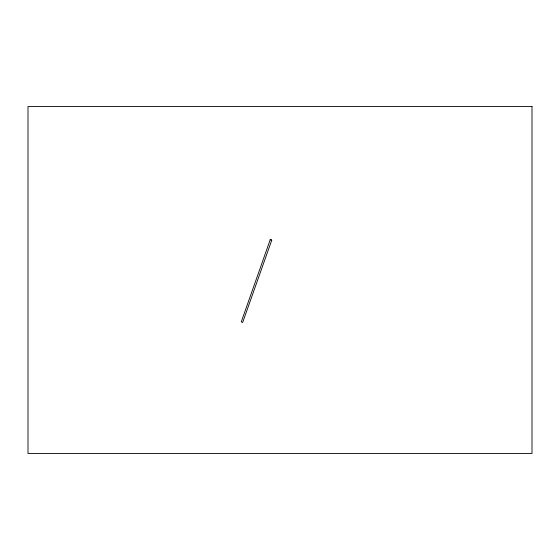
<?xml version="1.0" encoding="UTF-8"?>
<svg xmlns="http://www.w3.org/2000/svg" width="560" height="560" viewBox="0 0 560 560"><rect width="100%" height="100%" fill="white"/><g stroke="black" fill="none" stroke-linecap="round" stroke-linejoin="round"><path stroke-width="0.84" d="M270.228 239.659L271.74 240.191M270.263 239.568L241.276 321.867L242.669 322.462L271.775 240.1L270.263 239.568M532 106.498L28 106.498L28 453.502L532 453.502L532 106.498"/></g></svg>
